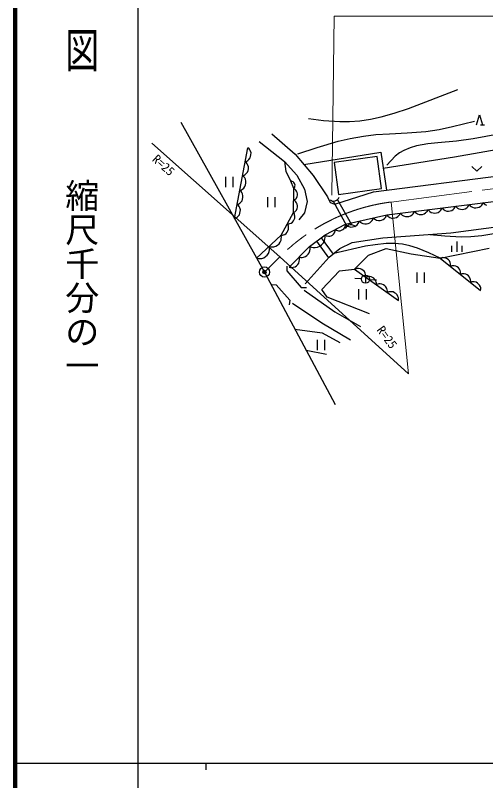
# Model space of a CAD drawing. Units: millimetres, scale not verified. Extents: x 40000 to 680000, y 20000 to 380000.
# Drawn here: x 40000 to 109169, y 202409 to 315040 of the extents above; entities that cross this region are included whole.
import ezdxf
from ezdxf.enums import TextEntityAlignment as Align

# ---------------------------------------------------------------- set-up
doc = ezdxf.new("R2010")
doc.units = ezdxf.units.MM
doc.header["$LTSCALE"] = 1000
doc.header["$PDMODE"] = 32
doc.header["$PDSIZE"] = 500
doc.linetypes.add('CHAIN', pattern=[18.5, 12, -1.5, 3.5, -1.5])
for name, color, linetype, lineweight in [('M-BGD', 7, 'Continuous', 25), ('M-BMK', 2, 'CHAIN', 13), ('M-BMK-OTRS', 5, 'Continuous', 25), ('M-BMK-SRVR', 3, 'Continuous', 25), ('M-STR-HTXT', 7, 'Continuous', 13), ('M-TTL', 2, 'Continuous', 140), ('M-TTL-BAND', 7, 'Continuous', 25)]:
    doc.layers.add(name, color=color, linetype=linetype, lineweight=lineweight)
doc.layers.add('M-OTRS', color=6, linetype='Continuous')
doc.styles.add('@ＭＳ ゴシック', font='')
doc.styles.add('ＭＳ ゴシック', font='')
doc.styles.get('@ＭＳ ゴシック').set_extended_font_data('@MS Gothic')
doc.styles.get('ＭＳ ゴシック').set_extended_font_data('MS Gothic')

msp = doc.modelspace()

# ---------------------------------------------------------------- linework, layer by layer
at = {"layer": 'M-BGD'}
for p, q in [((107803, 298900), (108253, 300400)), ((108253, 300400), (108703, 298900)), ((108403, 298900), (109003, 298900)), ((77744, 297584), (81162, 294593)), ((75882, 296485), (79575, 293525)), ((72249, 285137), (74207, 295556)), ((74390, 295392), (74207, 295555)), ((74490, 295245), (74390, 295392)), ((74583, 295057), (74490, 295245)), ((104575, 294228), (112929, 295678)), ((74350, 293818), (74521, 294043)), ((74521, 294043), (74609, 294283)), ((74661, 294786), (74583, 295057)), ((74609, 294283), (74655, 294530)), ((74655, 294530), (74661, 294786)), ((81162, 294593), (83817, 291449)), ((82424, 293099), (93728, 294895)), ((93214, 294254), (86881, 293377)), ((93865, 289557), (93214, 294254)), ((93728, 294895), (94575, 289287)), ((94080, 292562), (104575, 294228)), ((73819, 293491), (74048, 293576)), ((74002, 293328), (73819, 293491)), ((74102, 293181), (74002, 293328)), ((74048, 293576), (74196, 293677)), ((74195, 292993), (74102, 293181)), ((74273, 292722), (74195, 292993)), ((74196, 293677), (74350, 293818)), ((79575, 293525), (79758, 292060)), ((79575, 293525), (81376, 291510)), ((86881, 293377), (87532, 288679)), ((73808, 291613), (73963, 291755)), ((73963, 291755), (74133, 291979)), ((74133, 291979), (74221, 292219)), ((74221, 292219), (74267, 292467)), ((74267, 292467), (74273, 292722)), ((79758, 292060), (80502, 290644)), ((92669, 289043), (114827, 291881)), ((107122, 292809), (107872, 292089)), ((107872, 292089), (108622, 292809)), ((70890, 291274), (70890, 289774)), ((72030, 289774), (72030, 291274)), ((73431, 291427), (73661, 291512)), ((73623, 291257), (73431, 291427)), ((73728, 291103), (73623, 291257)), ((73661, 291512), (73808, 291613)), ((73825, 290905), (73728, 291103)), ((73906, 290621), (73825, 290905)), ((73901, 290354), (73906, 290621)), ((80639, 290630), (80500, 290648)), ((80978, 289547), (80502, 290644)), ((80733, 290592), (80639, 290630)), ((80838, 290533), (80733, 290592)), ((81376, 291510), (82535, 289435)), ((83817, 291449), (85892, 288306)), ((73419, 289459), (73581, 289608)), ((73581, 289608), (73760, 289843)), ((73760, 289843), (73852, 290094)), ((73852, 290094), (73901, 290354)), ((80961, 290430), (80838, 290533)), ((80931, 286019), (80978, 289547)), ((81041, 290307), (80961, 290430)), ((80978, 289547), (81060, 289661)), ((81147, 289414), (80978, 289518)), ((81098, 290175), (81041, 290307)), ((81060, 289661), (81097, 289756)), ((81097, 289756), (81125, 289873)), ((81133, 290033), (81098, 290175)), ((81125, 289873), (81133, 290033)), ((87532, 288679), (93865, 289557)), ((73024, 289265), (73265, 289354)), ((73208, 289102), (73024, 289265)), ((73308, 288955), (73208, 289102)), ((73265, 289354), (73419, 289459)), ((73401, 288767), (73308, 288955)), ((73478, 288496), (73401, 288767)), ((73473, 288241), (73478, 288496)), ((81247, 289311), (81147, 289414)), ((81347, 289173), (81247, 289311)), ((81334, 288153), (81438, 288356)), ((81447, 288968), (81347, 289173)), ((81438, 288356), (81475, 288559)), ((81478, 288763), (81447, 288968)), ((81475, 288559), (81478, 288763)), ((82535, 289435), (82902, 287665)), ((86991, 287238), (92669, 289043)), ((72637, 287201), (72866, 287286)), ((72866, 287286), (73013, 287387)), ((73013, 287387), (73168, 287529)), ((73168, 287529), (73339, 287753)), ((73339, 287753), (73426, 287993)), ((73426, 287993), (73473, 288241)), ((77074, 288293), (77074, 286793)), ((78214, 286793), (78214, 288293)), ((80955, 287818), (81126, 287918)), ((81134, 287708), (80955, 287818)), ((81126, 287918), (81230, 288019)), ((81240, 287599), (81134, 287708)), ((81230, 288019), (81334, 288153)), ((81346, 287453), (81240, 287599)), ((81451, 287236), (81346, 287453)), ((81484, 287019), (81451, 287236)), ((82902, 287665), (82505, 285986)), ((85892, 288306), (86320, 287482)), ((86320, 287482), (86991, 287238)), ((86724, 287703), (88760, 283990)), ((89476, 284204), (87366, 287917)), ((94631, 285677), (110341, 287636)), ((106640, 287006), (106734, 287219)), ((106734, 287219), (106885, 287027)), ((108609, 287120), (108718, 287261)), ((108718, 287261), (108817, 287485)), ((108817, 287485), (108961, 287302)), ((108961, 287302), (109095, 287198)), ((72820, 287039), (72637, 287201)), ((72920, 286891), (72820, 287039)), ((73013, 286703), (72920, 286891)), ((73090, 286432), (73013, 286703)), ((73038, 285929), (73085, 286177)), ((73085, 286177), (73090, 286432)), ((80931, 286019), (81112, 286124)), ((81112, 286124), (81222, 286231)), ((81222, 286231), (81332, 286373)), ((81332, 286373), (81442, 286588)), ((81442, 286588), (81481, 286803)), ((81481, 286803), (81484, 287019)), ((98600, 285971), (98699, 286195)), ((98699, 286195), (98843, 286012)), ((100341, 285961), (100485, 286100)), ((100485, 286100), (100589, 286234)), ((100589, 286234), (100682, 286448)), ((100682, 286448), (100834, 286256)), ((100834, 286256), (100975, 286147)), ((100975, 286147), (101158, 286043)), ((102173, 286045), (102407, 286202)), ((102407, 286202), (102558, 286348)), ((102558, 286348), (102667, 286489)), ((102667, 286489), (102766, 286714)), ((102766, 286714), (102910, 286530)), ((102910, 286530), (103044, 286426)), ((103044, 286426), (103218, 286328)), ((103218, 286328), (103471, 286239)), ((103471, 286239), (103714, 286230)), ((103714, 286230), (103952, 286260)), ((103952, 286260), (104186, 286330)), ((104186, 286330), (104408, 286479)), ((104408, 286479), (104552, 286619)), ((104552, 286619), (104656, 286753)), ((104656, 286753), (104750, 286966)), ((104750, 286966), (104894, 286783)), ((104894, 286783), (105028, 286679)), ((105028, 286679), (105202, 286581)), ((105202, 286581), (105455, 286492)), ((105455, 286492), (105698, 286483)), ((105698, 286483), (105936, 286513)), ((105936, 286513), (106169, 286583)), ((106169, 286583), (106392, 286732)), ((106392, 286732), (106536, 286872)), ((106536, 286872), (106640, 287006)), ((106885, 287027), (107026, 286918)), ((107026, 286918), (107209, 286814)), ((107209, 286814), (107474, 286721)), ((107474, 286721), (107730, 286711)), ((107730, 286711), (107980, 286743)), ((107980, 286743), (108224, 286817)), ((108224, 286817), (108458, 286974)), ((108458, 286974), (108609, 287120)), ((109095, 287198), (109269, 287099)), ((72249, 285137), (72478, 285222)), ((72478, 285222), (72625, 285323)), ((72625, 285323), (72780, 285465)), ((72780, 285465), (72951, 285689)), ((72951, 285689), (73038, 285929)), ((79071, 282681), (80931, 286019)), ((80900, 284793), (81011, 284992)), ((81031, 285808), (80920, 286000)), ((81011, 284992), (81089, 285210)), ((81075, 285653), (81031, 285808)), ((81101, 285465), (81075, 285653)), ((81089, 285210), (81101, 285465)), ((82505, 285986), (81711, 284949)), ((88552, 284299), (94631, 285677)), ((92477, 284844), (92572, 284995)), ((92572, 284995), (92648, 285227)), ((92648, 285227), (92810, 285059)), ((92810, 285059), (92953, 284968)), ((92953, 284968), (93136, 284887)), ((93873, 284890), (94098, 284982)), ((94098, 284982), (94306, 285152)), ((94306, 285152), (94436, 285304)), ((94436, 285304), (94526, 285448)), ((94526, 285448), (94599, 285669)), ((94631, 285677), (94776, 285493)), ((94776, 285493), (94910, 285389)), ((94910, 285389), (95084, 285291)), ((95084, 285291), (95337, 285202)), ((95337, 285202), (95580, 285193)), ((95580, 285193), (95818, 285223)), ((95818, 285223), (96051, 285293)), ((96051, 285293), (96274, 285442)), ((96274, 285442), (96418, 285582)), ((96418, 285582), (96522, 285716)), ((96522, 285716), (96615, 285929)), ((96615, 285929), (96767, 285737)), ((96767, 285737), (96908, 285628)), ((96908, 285628), (97090, 285524)), ((97090, 285524), (97356, 285431)), ((97356, 285431), (97612, 285421)), ((97612, 285421), (97862, 285453)), ((97862, 285453), (98106, 285527)), ((98106, 285527), (98340, 285684)), ((98340, 285684), (98491, 285830)), ((98491, 285830), (98600, 285971)), ((98843, 286012), (98977, 285908)), ((98977, 285908), (99151, 285809)), ((99151, 285809), (99404, 285720)), ((99404, 285720), (99647, 285711)), ((99647, 285711), (99885, 285741)), ((99885, 285741), (100118, 285812)), ((100118, 285812), (100341, 285961)), ((101158, 286043), (101423, 285950)), ((101423, 285950), (101679, 285940)), ((101679, 285940), (101929, 285972)), ((101929, 285972), (102173, 286045)), ((104051, 283016), (122973, 285572)), ((79996, 284340), (80217, 284347)), ((80106, 284148), (79996, 284340)), ((80150, 283993), (80106, 284148)), ((80176, 283805), (80150, 283993)), ((80217, 284347), (80372, 284392)), ((80372, 284392), (80546, 284469)), ((80546, 284469), (80756, 284613)), ((80756, 284613), (80900, 284793)), ((85561, 282712), (88552, 284299)), ((88440, 283816), (88512, 283970)), ((88512, 283970), (88554, 284108)), ((88552, 284299), (88721, 284122)), ((88554, 284108), (88565, 284306)), ((88721, 284122), (88872, 284027)), ((88872, 284027), (89064, 283941)), ((89064, 283941), (89337, 283874)), ((89337, 283874), (89593, 283889)), ((89593, 283889), (89838, 283945)), ((89838, 283945), (90075, 284041)), ((90075, 284041), (90293, 284220)), ((90293, 284220), (90429, 284380)), ((90429, 284380), (90524, 284531)), ((90524, 284531), (90600, 284763)), ((90600, 284763), (90770, 284586)), ((90770, 284586), (90920, 284491)), ((90920, 284491), (91112, 284405)), ((91112, 284405), (91386, 284338)), ((91386, 284338), (91641, 284353)), ((91641, 284353), (91886, 284409)), ((91886, 284409), (92123, 284505)), ((92123, 284505), (92341, 284684)), ((92341, 284684), (92477, 284844)), ((93136, 284887), (93396, 284823)), ((93396, 284823), (93639, 284837)), ((93639, 284837), (93873, 284890)), ((79292, 282688), (79447, 282732)), ((79447, 282732), (79621, 282809)), ((79621, 282809), (79832, 282953)), ((79832, 282953), (79976, 283133)), ((79976, 283133), (80087, 283333)), ((80087, 283333), (80164, 283550)), ((80164, 283550), (80176, 283805)), ((83272, 281034), (85561, 282712)), ((85561, 282712), (85731, 282610)), ((86461, 282612), (86641, 282708)), ((86641, 282708), (86806, 282834)), ((86806, 282834), (86938, 283019)), ((86938, 283019), (87010, 283173)), ((87010, 283173), (87053, 283311)), ((87053, 283311), (87063, 283509)), ((87063, 283509), (87233, 283407)), ((87233, 283407), (87371, 283364)), ((87371, 283364), (87539, 283338)), ((87539, 283338), (87767, 283344)), ((87767, 283344), (87963, 283409)), ((87963, 283409), (88143, 283505)), ((88143, 283505), (88307, 283630)), ((88307, 283630), (88440, 283816)), ((94049, 282308), (104051, 283016)), ((75491, 279319), (79071, 282681)), ((78786, 281425), (78963, 281657)), ((78963, 281657), (79074, 281959)), ((79122, 282399), (79063, 282673)), ((79071, 282681), (79292, 282688)), ((79074, 281959), (79116, 282196)), ((79116, 282196), (79122, 282399)), ((86098, 279369), (84332, 281811)), ((84962, 282272), (86742, 279910)), ((85271, 281527), (85443, 281862)), ((85443, 281862), (85524, 282130)), ((85524, 282130), (85560, 282364)), ((85560, 282364), (85530, 282689)), ((85731, 282610), (85869, 282568)), ((85869, 282568), (86037, 282541)), ((86037, 282541), (86265, 282547)), ((86265, 282547), (86461, 282612)), ((87738, 280722), (89555, 281620)), ((89555, 281620), (94049, 282308)), ((104914, 281737), (104914, 280237)), ((77375, 280745), (77313, 281030)), ((77313, 281030), (77582, 280954)), ((77325, 280287), (77368, 280533)), ((77368, 280533), (77375, 280745)), ((77582, 280954), (77786, 280947)), ((77786, 280947), (78024, 280974)), ((78024, 280974), (78333, 281066)), ((78333, 281066), (78576, 281228)), ((78576, 281228), (78786, 281425)), ((80251, 277982), (83272, 281034)), ((83272, 281034), (83573, 280907)), ((83340, 280789), (83276, 281038)), ((83311, 280384), (83341, 280602)), ((83341, 280602), (83340, 280789)), ((83573, 280907), (83808, 280871)), ((83808, 280871), (84088, 280868)), ((84088, 280868), (84459, 280931)), ((84459, 280931), (84763, 281085)), ((84763, 281085), (85034, 281284)), ((85034, 281284), (85271, 281527)), ((86156, 279433), (87738, 280722)), ((91941, 279726), (94539, 280702)), ((94539, 280702), (98211, 279960)), ((102474, 279294), (109667, 280781)), ((104164, 281137), (104164, 280237)), ((105664, 281137), (105664, 280237)), ((76231, 279260), (76553, 279356)), ((76553, 279356), (76806, 279525)), ((76806, 279525), (77025, 279731)), ((77025, 279731), (77209, 279972)), ((77209, 279972), (77325, 280287)), ((81789, 279237), (81728, 279474)), ((81728, 279474), (81978, 279413)), ((81978, 279413), (82164, 279414)), ((82164, 279414), (82382, 279446)), ((82382, 279446), (82661, 279541)), ((82621, 275546), (86156, 279433)), ((82661, 279541), (82878, 279698)), ((82878, 279698), (83064, 279885)), ((83064, 279885), (83219, 280104)), ((83219, 280104), (83311, 280384)), ((89870, 277660), (91941, 279726)), ((98211, 279960), (102474, 279294)), ((102698, 279358), (102490, 279281)), ((102858, 279376), (102698, 279358)), ((103048, 279370), (102858, 279376)), ((103297, 279316), (103048, 279370)), ((75491, 279319), (75771, 279240)), ((75771, 279240), (75983, 279233)), ((75983, 279233), (76231, 279260)), ((81349, 278195), (81526, 278374)), ((81526, 278374), (81673, 278583)), ((81673, 278583), (81761, 278851)), ((81761, 278851), (81790, 279059)), ((81790, 279059), (81789, 279237)), ((102474, 279294), (108425, 274533)), ((103499, 279204), (103297, 279316)), ((103677, 279061), (103499, 279204)), ((103832, 278889), (103677, 279061)), ((103938, 278658), (103832, 278889)), ((103986, 278474), (103938, 278658)), ((103974, 278094), (104004, 278313)), ((104004, 278313), (103986, 278474)), ((79946, 278134), (79946, 277432)), ((79946, 277432), (82052, 274991)), ((80251, 277982), (80489, 277924)), ((80489, 277924), (80667, 277924)), ((80667, 277924), (80875, 277955)), ((80875, 277955), (81142, 278046)), ((81142, 278046), (81349, 278195)), ((85075, 274673), (87669, 277419)), ((87669, 277419), (89870, 277660)), ((89870, 277660), (96341, 273082)), ((90105, 277739), (89892, 277645)), ((90272, 277768), (90105, 277739)), ((90472, 277774), (90272, 277768)), ((90737, 277733), (90472, 277774)), ((90956, 277627), (90737, 277733)), ((91152, 277488), (90956, 277627)), ((91325, 277317), (91152, 277488)), ((91452, 277080), (91325, 277317)), ((91513, 276890), (91452, 277080)), ((99054, 277191), (99054, 275691)), ((100194, 275691), (100194, 277191)), ((104182, 278171), (103974, 278094)), ((104342, 278189), (104182, 278171)), ((104532, 278183), (104342, 278189)), ((104781, 278129), (104532, 278183)), ((104983, 278017), (104781, 278129)), ((105161, 277874), (104983, 278017)), ((105315, 277702), (105161, 277874)), ((105422, 277471), (105315, 277702)), ((105470, 277287), (105422, 277471)), ((105458, 276907), (105487, 277127)), ((105487, 277127), (105470, 277287)), ((90904, 276255), (89906, 276318)), ((91503, 276818), (91503, 275618)), ((91542, 276723), (91513, 276890)), ((91524, 276490), (91542, 276723)), ((91727, 276579), (91524, 276490)), ((91886, 276607), (91727, 276579)), ((92076, 276612), (91886, 276607)), ((92328, 276573), (92076, 276612)), ((92101, 276178), (93099, 276111)), ((92536, 276473), (92328, 276573)), ((92722, 276341), (92536, 276473)), ((92886, 276178), (92722, 276341)), ((93006, 275953), (92886, 276178)), ((93065, 275773), (93006, 275953)), ((105665, 276984), (105458, 276907)), ((105826, 277002), (105665, 276984)), ((106015, 276996), (105826, 277002)), ((106265, 276943), (106015, 276996)), ((106467, 276830), (106265, 276943)), ((106645, 276687), (106467, 276830)), ((106799, 276515), (106645, 276687)), ((106906, 276284), (106799, 276515)), ((106953, 276100), (106906, 276284)), ((106971, 275940), (106953, 276100)), ((77718, 275418), (78359, 275357)), ((78359, 275357), (80373, 273099)), ((82052, 274991), (82815, 274991)), ((93092, 275614), (93065, 275773)), ((93075, 275393), (93092, 275614)), ((93289, 275487), (93075, 275393)), ((93456, 275515), (93289, 275487)), ((93656, 275521), (93456, 275515)), ((93921, 275480), (93656, 275521)), ((94140, 275374), (93921, 275480)), ((94336, 275236), (94140, 275374)), ((94509, 275064), (94336, 275236)), ((94635, 274828), (94509, 275064)), ((94697, 274637), (94635, 274828)), ((106941, 275720), (106971, 275940)), ((107149, 275797), (106941, 275720)), ((107309, 275815), (107149, 275797)), ((107499, 275809), (107309, 275815)), ((107748, 275756), (107499, 275809)), ((107950, 275643), (107748, 275756)), ((108128, 275500), (107950, 275643)), ((108283, 275328), (108128, 275500)), ((108389, 275097), (108283, 275328)), ((108437, 274913), (108389, 275097)), ((108455, 274753), (108437, 274913)), ((82479, 274594), (86996, 271420)), ((85868, 273543), (85075, 274673)), ((90486, 274733), (90486, 273233)), ((91626, 273233), (91626, 274733)), ((94725, 274470), (94697, 274637)), ((94708, 274238), (94725, 274470)), ((94921, 274332), (94708, 274238)), ((95089, 274360), (94921, 274332)), ((95289, 274366), (95089, 274360)), ((95554, 274325), (95289, 274366)), ((95773, 274219), (95554, 274325)), ((95969, 274081), (95773, 274219)), ((96142, 273909), (95969, 274081)), ((96268, 273673), (96142, 273909)), ((108425, 274533), (108455, 274753)), ((80373, 273099), (80281, 272458)), ((80739, 272702), (85073, 269803)), ((92094, 271102), (85868, 273543)), ((96329, 273482), (96268, 273673)), ((96358, 273315), (96329, 273482)), ((96341, 273082), (96358, 273315)), ((86996, 271420), (90780, 269253)), ((85073, 269803), (89285, 267300)), ((81116, 268858), (85133, 268305)), ((85133, 268305), (87728, 266871)), ((84376, 267282), (84376, 265782)), ((85516, 265782), (85516, 267282)), ((85746, 265120), (82791, 265715))]:
    msp.add_line(p, q, dxfattribs=at)
for points in [[(83135, 299833), (85337, 299576), (87732, 299404), (89124, 299402), (90640, 299514), (92214, 299752), (93778, 300096), (95718, 300643), (97828, 301349), (105071, 304125)], [(81525, 294647), (84398, 295593), (87479, 296497), (89226, 296917), (91184, 297277), (93008, 297489), (95004, 297614), (97607, 297725), (100381, 297949), (102353, 298258), (104309, 298672), (107514, 299475)], [(111048, 297543), (107318, 296870), (104875, 296535), (102134, 296268), (100650, 296105), (99014, 295814), (98048, 295539), (97144, 295170), (96474, 294792), (95859, 294329), (94657, 292966)], [(100966, 282798), (103163, 282583), (105558, 282462), (107008, 282499), (108602, 282646), (112969, 283353), (117282, 283927), (119450, 284075), (121815, 284353), (122848, 284519), (124059, 284582), (124638, 284496), (125187, 284299), (125701, 283986), (126160, 283585), (126586, 283083), (127125, 282240), (127352, 281837)], [(102474, 279294), (100831, 280094), (99163, 280786), (98026, 281135), (96930, 281347), (95740, 281447), (94534, 281436), (92919, 281286), (91478, 281057), (86827, 279979)]]:
    msp.add_lwpolyline(points, dxfattribs=at)
msp.add_circle((91503, 276218), 600, dxfattribs=at)
for centre, radius, start, end in [((86797, 288556), 856, 234.1635, 341.47428), ((89359, 283289), 923, 43.03565, 155.69736)]:
    msp.add_arc(centre, radius, start, end, dxfattribs=at)
at = {"layer": 'M-BMK'}
for p, q in [((95258, 287565), (127825, 291818)), ((76637, 277262), (78906, 279495))]:
    msp.add_line(p, q, dxfattribs=at)
msp.add_arc((98787, 259814), 27974, 97.24548, 135.28909, dxfattribs=at)
at = {"layer": 'M-BMK-OTRS'}
for p, q in [((64362, 299291), (76637, 277262)), ((76637, 277262), (87038, 257747))]:
    msp.add_line(p, q, dxfattribs=at)
at = {"layer": 'M-BMK-SRVR'}
for radius in [750, 30]:
    msp.add_circle((76637, 277262), radius, dxfattribs=at)
at = {"layer": 'M-OTRS'}
msp.add_point((76637, 277262), dxfattribs=at)
at = {"layer": 'M-STR-HTXT'}
for p, q in [((86547, 288569), (86884, 314913)), ((86884, 314913), (129221, 314913)), ((78906, 279495), (60088, 296225)), ((97803, 262299), (95258, 287565)), ((78906, 279495), (97803, 262299))]:
    msp.add_line(p, q, dxfattribs=at)
at = {"layer": 'M-TTL'}
msp.add_line((40000, 380000), (40000, 20000), dxfattribs=at)
at = {"layer": 'M-TTL-BAND'}
for p, q in [((58000, 370000), (58000, 20000)), ((40000, 205000), (579000, 205000)), ((68000, 205000), (68000, 204000))]:
    msp.add_line(p, q, dxfattribs=at)

# ---------------------------------------------------------------- texts
at = {"layer": 'M-STR-HTXT', "style": 'ＭＳ ゴシック'}
for rotation, p in [(318, (59762, 293405)), (306, (92754, 268500))]:
    msp.add_text('R=25', height=1320, rotation=rotation, dxfattribs=at).set_placement(p, align=Align.BOTTOM_LEFT)
at = {"layer": 'M-TTL-BAND', "style": '@ＭＳ ゴシック', "width": 1.4}
msp.add_text('平  面  図', height=3666, rotation=270, dxfattribs=at).set_placement((49777, 306475), align=Align.MIDDLE_RIGHT)
at = {"layer": 'M-TTL-BAND', "style": '@ＭＳ ゴシック'}
msp.add_text('縮尺千分の一', height=3666, rotation=270, dxfattribs=at).set_placement((49777, 261030), align=Align.MIDDLE_RIGHT)

doc.saveas('drawing.dxf')
